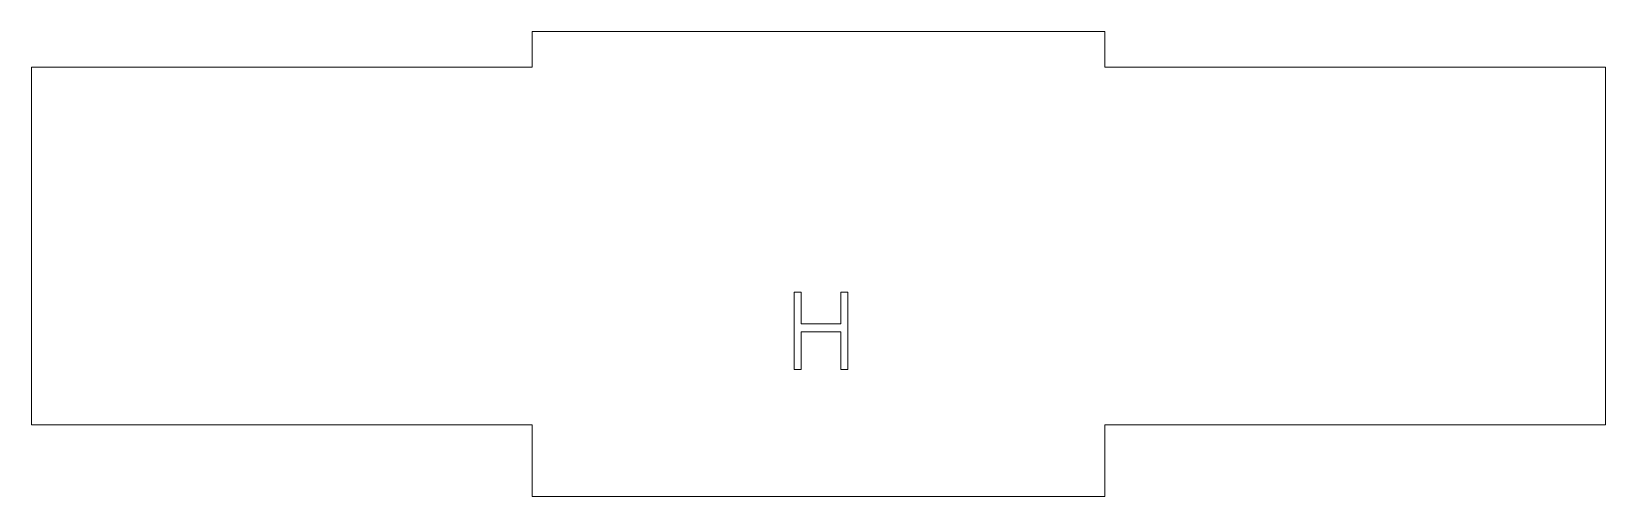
# Model space of a CAD drawing. Header units: inches. Extents: x -5.5 to 0, y -0.25 to 1.38.
import ezdxf

# ---------------------------------------------------------------- set-up
doc = ezdxf.new("R2010")
doc.units = ezdxf.units.IN
doc.header["$MEASUREMENT"] = 0

msp = doc.modelspace()

# ---------------------------------------------------------------- linework, layer by layer
at = {"color": 1, "linetype": 'Continuous', "lineweight": 5}
for p, q in [((-3.75, 1.375), (-1.75, 1.375)), ((-3.75, 1.25), (-3.75, 1.375)), ((-1.75, 1.375), (-1.75, 1.25)), ((-5.5, 1.25), (-3.75, 1.25)), ((-5.5, 0), (-5.5, 1.25)), ((-1.75, 1.25), (0, 1.25)), ((0, 1.25), (0, 0)), ((-3.75, 0), (-5.5, 0)), ((-3.75, -0.25), (-3.75, 0)), ((-1.75, 0), (-1.75, -0.25)), ((0, 0), (-1.75, 0)), ((-1.75, -0.25), (-3.75, -0.25))]:
    msp.add_line(p, q, dxfattribs=at)
at = {"color": 2, "linetype": 'Continuous', "lineweight": 5}
for p, q in [((-2.8107, 0.4641), (-2.8351, 0.4641)), ((-2.8351, 0.4641), (-2.8351, 0.1933)), ((-2.8107, 0.353), (-2.8107, 0.4641)), ((-2.6719, 0.4641), (-2.6719, 0.353)), ((-2.6476, 0.4641), (-2.6719, 0.4641)), ((-2.6476, 0.1933), (-2.6476, 0.4641)), ((-2.6719, 0.353), (-2.8107, 0.353)), ((-2.8107, 0.1933), (-2.8107, 0.3252)), ((-2.8107, 0.3252), (-2.6719, 0.3252)), ((-2.6719, 0.3252), (-2.6719, 0.1933)), ((-2.8351, 0.1933), (-2.8107, 0.1933)), ((-2.6719, 0.1933), (-2.6476, 0.1933))]:
    msp.add_line(p, q, dxfattribs=at)

doc.saveas('drawing.dxf')
